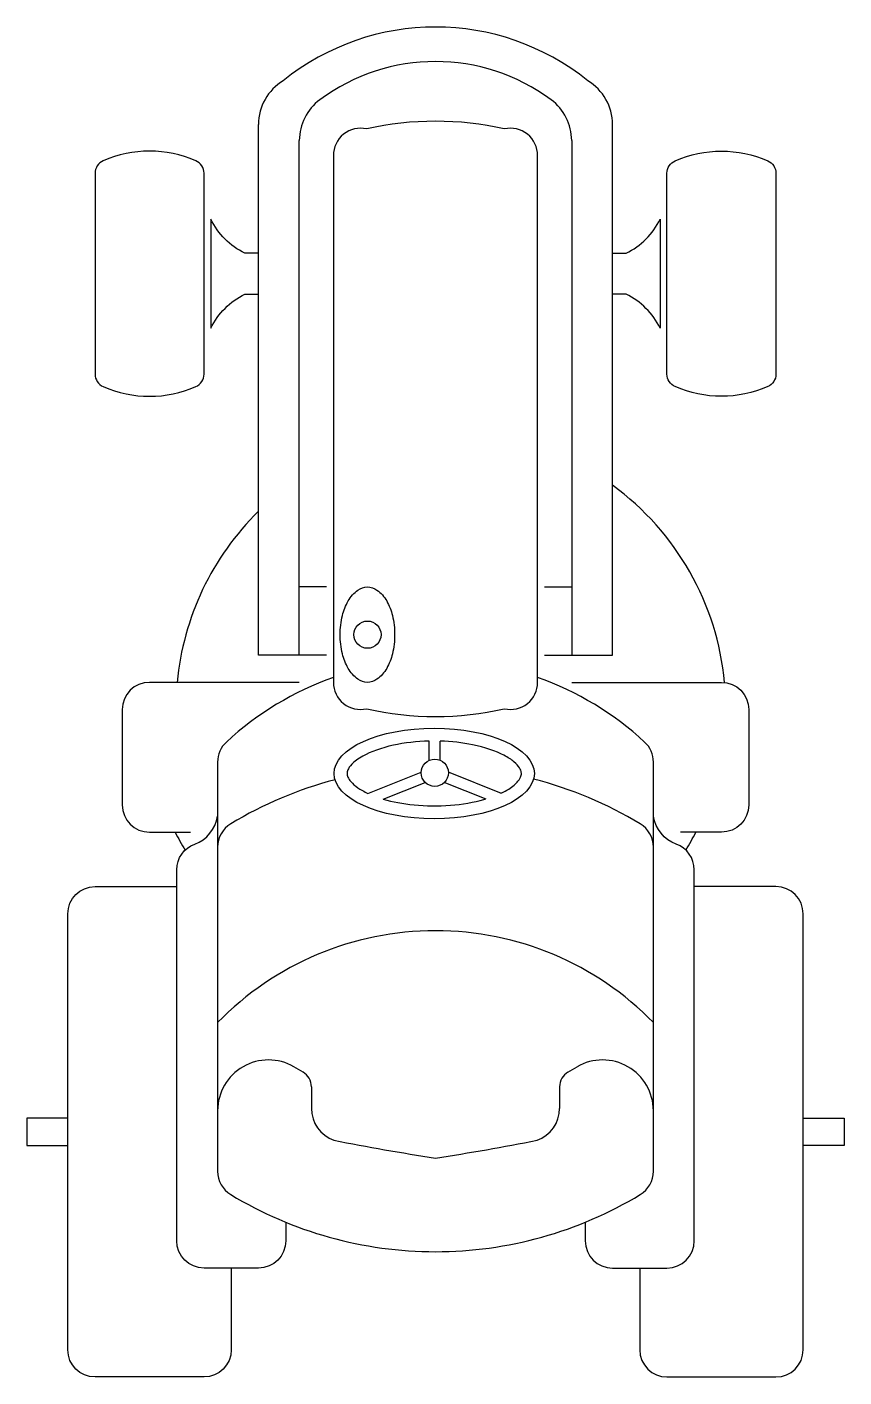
# Model space of a CAD drawing. Header units: millimetres. Extents: x -38686 to 870903, y -23218 to 232707.
# Drawn here: x 38787 to 40719, y 13880 to 17071 of the extents above; entities that cross this region are included whole.
import ezdxf

# ---------------------------------------------------------------- set-up
doc = ezdxf.new("R2010")
doc.units = ezdxf.units.MM
doc.header["$LTSCALE"] = 10
doc.layers.add('40 - Detail Outline', color=142, linetype='Continuous')

msp = doc.modelspace()

# ---------------------------------------------------------------- linework, layer by layer
at = {"layer": '40 - Detail Outline', "color": 252}
for p, q in [((39334.025, 15586.297), (39334.025, 16840.906)), ((40171.225, 15586.297), (40171.225, 16840.906)), ((39430.625, 15586.297), (39430.625, 16802.746)), ((40074.625, 16802.746), (40074.625, 15586.297)), ((39495.025, 15747.297), (39430.625, 15747.297)), ((40010.225, 15747.297), (40074.625, 15747.297)), ((39495.025, 15586.297), (39334.025, 15586.297)), ((40010.225, 15586.297), (40171.225, 15586.297)), ((39737.926, 15337.705), (39737.926, 15382.915)), ((39763.85, 15337.705), (39763.85, 15382.843)), ((40267.825, 14365.978), (40267.825, 15333.492)), ((39592.988, 15259.249), (39718.707, 15309.357)), ((39908.787, 15259.249), (39783.068, 15309.357)), ((39629.223, 15245.784), (39728.306, 15285.275)), ((39872.553, 15245.784), (39773.47, 15285.275)), ((39439.337, 14600.454), (39417.687, 14613.027)), ((40065.913, 14600.454), (40087.563, 14613.027)), ((39459.25, 14565.864), (39459.25, 14514.731)), ((40046, 14565.864), (40046, 14514.731)), ((39237.425, 14509.255), (39237.425, 14365.978))]:
    msp.add_line(p, q, dxfattribs=at)
for points in [[(39589.907, 16829.988, 0.48182972), (39511.125, 16767.215), (39511.125, 15522.071, 0.48182972), (39589.907, 15459.297, 0.11309234), (39915.343, 15459.297, 0.48182972), (39994.125, 15522.071), (39994.125, 16767.215, 0.48182972), (39915.343, 16829.988, 0.11309234)], [(39205.225, 16725.335, 0.29821663), (39185.905, 16754.847, 0.20871215), (38966.945, 16754.847, 0.29821663), (38947.625, 16725.335), (38947.625, 16250.458, 0.29821663), (38966.945, 16220.946, 0.20871215), (39185.905, 16220.946, 0.29821663), (39205.225, 16250.458)], [(40300.025, 16725.335, -0.29821663), (40319.345, 16754.847, -0.20871215), (40538.305, 16754.847, -0.29821663), (40557.625, 16725.335), (40557.625, 16250.458, -0.29821663), (40538.305, 16220.946, -0.20871215), (40319.345, 16220.946, -0.29821663), (40300.025, 16250.458)], [(39591.625, 15521.897, -0.15810432), (39569.175, 15529.178, -0.1065062), (39546.087, 15554.906, -0.07180551), (39532.51, 15589.318, -0.05816952), (39527.225, 15634.597, -0.05816952), (39532.51, 15679.875, -0.07180551), (39546.087, 15714.288, -0.1065062), (39569.175, 15740.016, -0.15810432), (39591.625, 15747.297, -0.15810432), (39614.075, 15740.016, -0.1065062), (39637.163, 15714.288, -0.07180551), (39650.739, 15679.875, -0.05816952), (39656.025, 15634.597, -0.05816952), (39650.739, 15589.318, -0.07180551), (39637.163, 15554.906, -0.1065062), (39614.075, 15529.178, -0.15810432)]]:
    msp.add_lwpolyline(points, format="xyb", close=True, dxfattribs=at)
for points in [[(39334.025, 16536.197), (39301.825, 16536.197, -0.16568542), (39221.325, 16616.697), (39221.325, 16359.097, -0.16568542), (39301.825, 16439.597), (39334.025, 16439.597)], [(40171.225, 16536.197), (40203.425, 16536.197, 0.16568542), (40283.925, 16616.697), (40283.925, 16359.097, 0.16568542), (40203.425, 16439.597), (40171.225, 16439.597)], [(39430.625, 15521.897), (39076.425, 15521.897, 0.41421356), (39012.025, 15457.497), (39012.025, 15232.097, 0.41421356), (39076.425, 15167.697), (39173.025, 15167.697)], [(39511.125, 15533.112, 0.10239455), (39258.116, 15380.788, 0.20917142), (39237.425, 15333.492), (39237.425, 14509.255)], [(40074.625, 15521.897), (40428.825, 15521.897, -0.41421356), (40493.225, 15457.497), (40493.225, 15232.097, -0.41421356), (40428.825, 15167.697), (40332.225, 15167.697)], [(39515.08, 15291.619, 0.07188319), (39268.512, 15187.331, 0.26258028), (39237.425, 15132.216)], [(40267.825, 15132.216, 0.26258028), (40236.737, 15187.331, 0.07345214), (39984.513, 15293.085, 0.07345214)], [(39398.425, 14245.541), (39398.425, 14201.697, -0.41421356), (39334.025, 14137.297), (39205.225, 14137.297, -0.41421356), (39140.825, 14201.697), (39140.825, 15079.003, -0.31512456), (39183.16, 15139.506, 0.27144195), (39237.425, 15205.122, 0.35992926)], [(40106.825, 14245.541), (40106.825, 14201.697, 0.41421356), (40171.225, 14137.297), (40300.025, 14137.297, 0.41421356), (40364.425, 14201.697), (40364.425, 15079.003, 0.31512456), (40322.089, 15139.506, -0.27144195), (40267.825, 15205.122, -0.35992926)], [(39269.625, 14137.297), (39269.625, 13944.097, -0.41421356), (39205.225, 13879.697), (38947.625, 13879.697, -0.41421356), (38883.225, 13944.097), (38883.225, 14974.497, -0.41421356), (38947.625, 15038.897), (39140.825, 15038.897)], [(40235.625, 14137.297), (40235.625, 13944.097, 0.41421356), (40300.025, 13879.697), (40557.625, 13879.697, 0.41421356), (40622.025, 13944.097), (40622.025, 14974.497, 0.41421356), (40557.625, 15038.897), (40364.425, 15038.897)]]:
    msp.add_lwpolyline(points, format="xyb", dxfattribs=at)
for points in [[(38883.225, 14491.497), (38786.625, 14491.497), (38786.625, 14427.097), (38883.225, 14427.097)], [(40622.025, 14491.497), (40718.625, 14491.497), (40718.625, 14427.097), (40622.025, 14427.097)]]:
    msp.add_lwpolyline(points, dxfattribs=at)
for centre in [(39591.625, 15634.597), (39750.888, 15308.23)]:
    msp.add_circle(centre, 32.2, dxfattribs=at)
for centre, radius, start, end in [((39752.625, 16497.624), 573.49, 51.095087, 128.904913), ((39752.625, 16530.159), 459.275, 53.459769, 126.540231), ((39454.025, 16840.906), 120, 120.868771, 180), ((40051.225, 16840.906), 120, 0, 59.131229), ((39550.625, 16802.746), 120, 126.540231, 180), ((39954.625, 16802.746), 120, 0, 53.459769), ((39788.974, 15462.026), 649.926, 5.248309, 53.974468), ((39788.974, 15462.026), 649.926, 134.42706, 174.714435), ((39752.625, 14845.697), 728.603, 47.257209, 70.642809), ((40203.425, 15333.492), 64.4, 0, 47.257209), ((39716.276, 15462.026), 649.926, 206.927668, 211.209709), ((39788.974, 15462.026), 649.926, 328.790291, 333.072332), ((39752.625, 14214.857), 719.924, 44.305061, 135.694939), ((39357.425, 14509.255), 120, 59.855351, 180), ((40147.825, 14509.255), 120, 0, 120.144649), ((39419.25, 14565.864), 40, 0, 59.855351), ((40086, 14565.864), 40, 120.144649, 180), ((39539.25, 14514.731), 80, 180, 250.335092), ((39966, 14514.731), 80, 289.664908, 0), ((40773.997, 20879.691), 6562.712, 258.9159867, 261.0465086), ((38731.252, 20879.691), 6562.712, 278.9534914, 281.0840133), ((39301.825, 14365.978), 64.4, 180, 238.850428), ((40203.425, 14365.978), 64.4, 301.149572, 0), ((39752.625, 15111.818), 935.892, 238.850428, 270), ((39752.625, 15111.818), 935.892, 270, 301.149572)]:
    msp.add_arc(centre, radius, start, end, dxfattribs=at)
msp.add_ellipse((39749.583, 15306.387), major_axis=(-236.759, 0), ratio=0.45284471, dxfattribs=at)
for points, knots in [([(39737.926, 15382.915), (39708.448, 15382.207), (39679.33, 15378.814), (39624.524, 15366.835), (39599.482, 15357.719), (39569.623, 15341.176), (39560.764, 15334.441), (39549.81, 15323.158), (39546.824, 15318.507), (39543.838, 15311.495), (39543.371, 15308.911), (39543.371, 15306.387), (39543.371, 15303.831), (39543.849, 15301.214), (39546.676, 15294.657), (39549.102, 15290.748), (39556.812, 15282.148), (39562.081, 15277.495), (39575.481, 15268.202), (39583.639, 15263.59), (39592.988, 15259.249)], [4.76471142, 4.76471142, 4.76471142, 4.76471142, 5.16205274, 5.16205274, 5.59796134, 5.59796134, 5.8689613, 5.8689613, 6.09268783, 6.09268783, 6.28318531, 6.28318531, 6.28318531, 6.4760026, 6.4760026, 6.6688199, 6.6688199, 6.8616372, 6.8616372, 7.05622005, 7.05622005, 7.05622005, 7.05622005]), ([(39907.386, 15259.808), (39914.148, 15262.993), (39920.266, 15266.32), (39935.5, 15275.935), (39942.834, 15282.348), (39951.499, 15292.721), (39953.663, 15296.831), (39955.854, 15303.542), (39956.035, 15306.164), (39955.141, 15312.101), (39953.953, 15315.566), (39948.492, 15324.07), (39944.177, 15329.012), (39931.921, 15339.224), (39924.012, 15344.471), (39895.305, 15359.512), (39869.61, 15368.335), (39816.588, 15379.119), (39790.395, 15382.06), (39763.85, 15382.843)], [2.37695382, 2.37695382, 2.37695382, 2.37695382, 2.51919276, 2.51919276, 2.77993207, 2.77993207, 2.99481105, 2.99481105, 3.20969002, 3.20969002, 3.424569, 3.424569, 3.63944797, 3.63944797, 3.85432695, 3.85432695, 4.29023554, 4.29023554, 4.64833904, 4.64833904, 4.64833904, 4.64833904]), ([(39629.223, 15245.784), (39650.971, 15239.393), (39675.808, 15234.649), (39729.922, 15229.271), (39759.379, 15228.976), (39816.085, 15233.439), (39843.32, 15238.205), (39868.526, 15245.366), (39869.989, 15245.793), (39871.439, 15246.228)], [0.994668, 0.994668, 0.994668, 0.994668, 1.35474824, 1.35474824, 1.74289641, 1.74289641, 2.13104459, 2.13104459, 2.15520259, 2.15520259, 2.15520259, 2.15520259])]:
    msp.add_open_spline(points, degree=3, knots=knots, dxfattribs=at)

doc.saveas('drawing.dxf')
